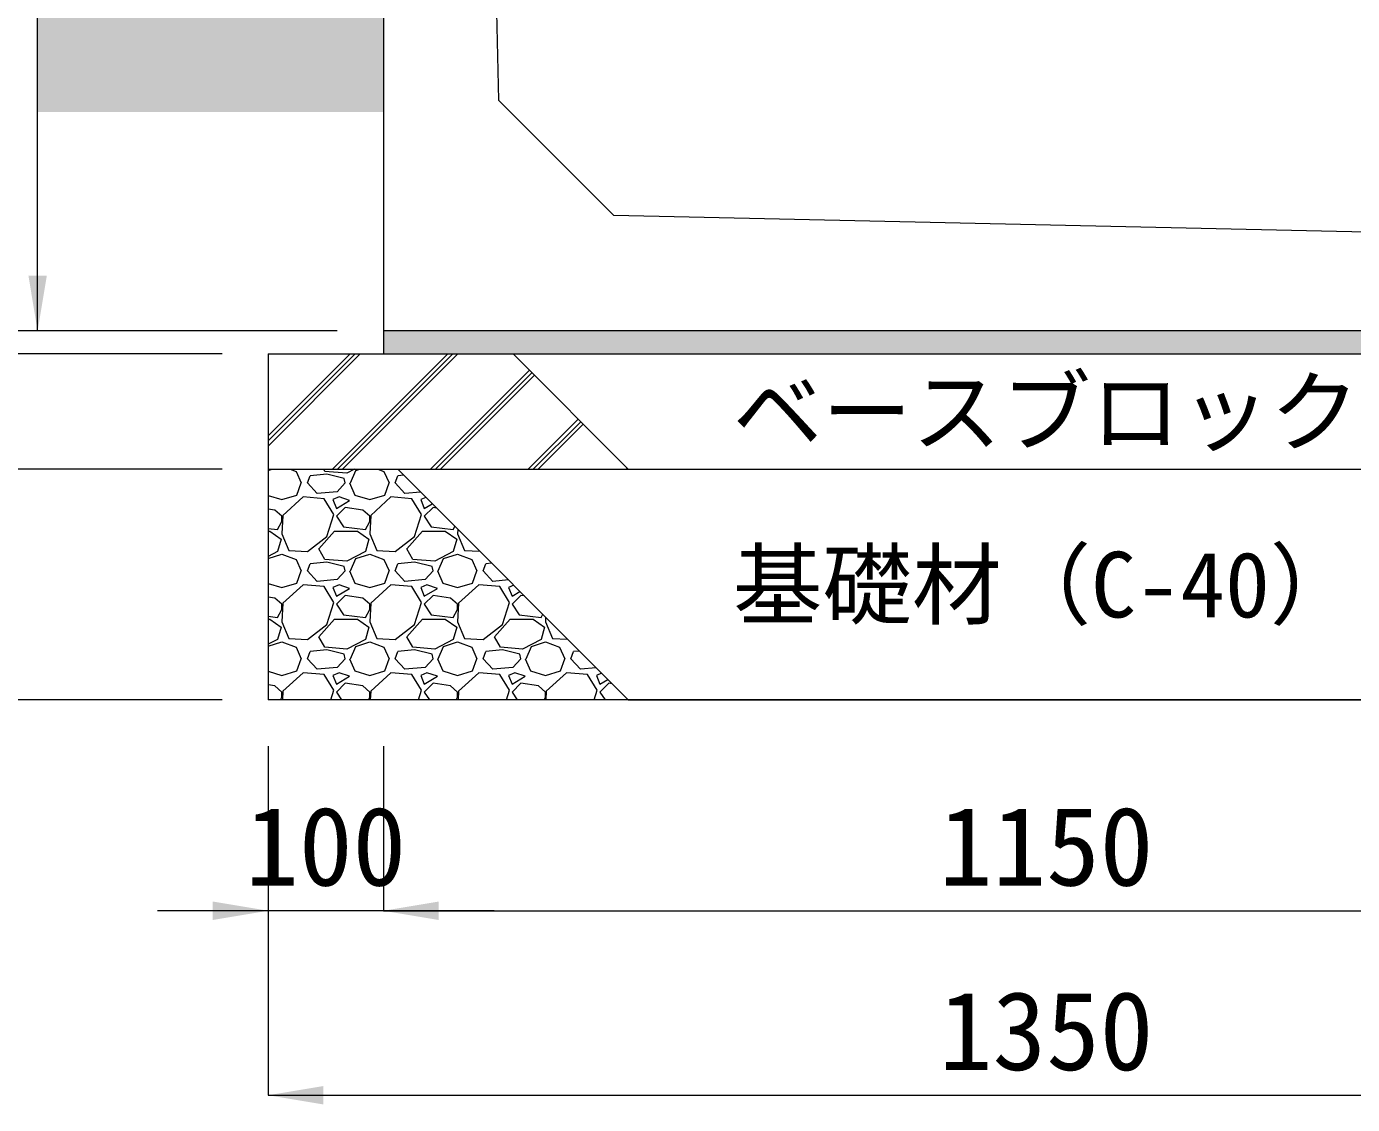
# Model space of a CAD drawing. Units: millimetres at full size, sheet at 1:40. Extents: x 221193 to 264773, y 874627 to 883926.
# Drawn here: x 254333 to 255484, y 877684 to 878619 of the extents above; entities that cross this region are included whole.
import ezdxf
from ezdxf.enums import TextEntityAlignment as Align

# ---------------------------------------------------------------- set-up
doc = ezdxf.new("R2010")
doc.units = ezdxf.units.MM
doc.header["$LTSCALE"] = 40
for name, color, linetype in [('(0-0)', 7, 'Continuous'), ('ハッチング_モルタル', 30, 'Continuous'), ('ハッチング_土質', 30, 'Continuous')]:
    doc.layers.add(name, color=color, linetype=linetype)
for name, color, linetype, lineweight in [('0_2', 7, 'Continuous', 15), ('ハッチング', 7, 'Continuous', 5), ('寸法線', 7, 'Continuous', 13), ('本体', 2, 'Continuous', 20), ('補助線', 8, 'Continuous', 13)]:
    doc.layers.add(name, color=color, linetype=linetype, lineweight=lineweight)
doc.styles.add('ＭＳ ゴシック', font='')
doc.styles.get('ＭＳ ゴシック').set_extended_font_data('MS Gothic')

# ---------------------------------------------------------------- blocks, each defined once
blk = doc.blocks.new('filled_arrow')
at = {"color": 0, "linetype": 'Continuous', "lineweight": -2}
blk.add_solid([(7.5, 1.25), (0, 0), (7.5, -1.25)], dxfattribs=at)

msp = doc.modelspace()

# ---------------------------------------------------------------- hatches: boundary and pattern name
at = {"layer": 'ハッチング'}
h = msp.add_hatch(dxfattribs=at)
h.set_pattern_fill('USER', color=256, style=0, pattern_type=2)
h.set_pattern_definition([(45, (149475.04, 887662.85), (-42.42641, 42.42641), []), (45, (149479.39, 887662.85), (-42.42641, 42.42641), []), (45, (149483.74, 887662.85), (-42.42641, 42.42641), [])])
h.paths.add_polyline_path([(254855.33, 878235.28), (254755.34, 878335.28), (254542.83, 878335.28), (254542.83, 878235.28)])
at = {"layer": 'ハッチング_モルタル'}
msp.add_hatch(color=256, dxfattribs=at).paths.add_polyline_path([(254642.83, 878355.28), (254642.83, 878335.28), (255792.83, 878335.28), (255792.83, 878355.28)])
at = {"layer": 'ハッチング_土質'}
msp.add_hatch(color=256, dxfattribs=at).paths.add_polyline_path([(254342.85, 878705.28), (254342.85, 878545.28), (254642.83, 878545.28), (254642.83, 878705.28)])

# ---------------------------------------------------------------- linework, layer by layer
at = {"layer": '0_2', "lineweight": 13}
for p, q in [((254642.83, 878355.28), (254642.83, 878335.28)), ((254855.33, 878035.28), (255580.33, 878035.28))]:
    msp.add_line(p, q, dxfattribs=at)
at = {"layer": '0_2'}
for p, q in [((254542.83, 878335.28), (255892.83, 878335.28)), ((254542.83, 878335.28), (254542.83, 878035.28)), ((254542.83, 878235.28), (255892.83, 878235.28)), ((255892.83, 878035.28), (254542.83, 878035.28))]:
    msp.add_line(p, q, dxfattribs=at)
at = {"layer": 'ハッチング'}
for p, q in [((254542.83, 878234.19), (254546.32, 878235.28)), ((254561.93, 878235.28), (254567.03, 878233.36)), ((254567.03, 878233.36), (254571.6, 878223.46)), ((254592.17, 878233.36), (254591.06, 878235.28)), ((254611.22, 878231.84), (254592.17, 878233.36)), ((254617.78, 878235.28), (254611.22, 878231.84)), ((254614.27, 878223.46), (254618.84, 878234.13)), ((254618.84, 878234.13), (254622.52, 878235.28)), ((254638.13, 878235.28), (254643.23, 878233.36)), ((254643.23, 878233.36), (254647.8, 878223.46)), ((254567.79, 878212.79), (254571.6, 878223.46)), ((254576.93, 878223.46), (254579.22, 878229.55)), ((254585.32, 878214.31), (254576.93, 878223.46)), ((254593.7, 878231.08), (254579.22, 878229.55)), ((254608.94, 878227.27), (254593.7, 878231.08)), ((254609.7, 878223.46), (254602.84, 878215.84)), ((254609.7, 878223.46), (254608.94, 878227.27)), ((254613.51, 878223.46), (254618.08, 878212.79)), ((254643.99, 878212.79), (254647.8, 878223.46)), ((254653.13, 878223.46), (254655.42, 878229.55)), ((254661.52, 878214.31), (254653.13, 878223.46)), ((254660.52, 878230.09), (254655.42, 878229.55)), ((254542.83, 878212.51), (254554.84, 878208.98)), ((254554.84, 878208.98), (254567.79, 878212.79)), ((254573.12, 878211.27), (254555.6, 878195.27)), ((254591.41, 878209.74), (254573.12, 878211.27)), ((254602.84, 878215.84), (254585.32, 878214.32)), ((254604.37, 878211.27), (254599.03, 878208.98)), ((254613.51, 878208.22), (254604.37, 878211.27)), ((254618.08, 878212.79), (254631.04, 878208.98)), ((254631.04, 878208.98), (254643.99, 878212.79)), ((254649.32, 878211.27), (254631.8, 878195.27)), ((254667.61, 878209.74), (254649.32, 878211.27)), ((254675.12, 878215.5), (254661.52, 878214.32)), ((254679.71, 878210.9), (254675.23, 878208.98)), ((254548.74, 878199.84), (254542.83, 878200.72)), ((254554.84, 878194.5), (254548.74, 878199.84)), ((254599.79, 878196.03), (254591.41, 878209.74)), ((254599.03, 878208.98), (254602.08, 878201.36)), ((254602.08, 878201.36), (254613.51, 878208.22)), ((254609.7, 878202.12), (254602.08, 878194.5)), ((254624.94, 878199.84), (254609.7, 878202.12)), ((254631.04, 878194.5), (254624.94, 878199.84)), ((254675.99, 878196.03), (254667.61, 878209.74)), ((254675.23, 878208.98), (254678.28, 878201.36)), ((254678.28, 878201.36), (254685.14, 878205.48)), ((254685.9, 878202.12), (254678.28, 878194.5)), ((254688.95, 878201.67), (254685.9, 878202.12)), ((254551.03, 878183.07), (254554.84, 878189.93)), ((254555.6, 878195.26), (254554.84, 878179.26)), ((254554.84, 878189.93), (254554.84, 878194.5)), ((254593.7, 878176.98), (254599.79, 878196.03)), ((254602.08, 878194.5), (254608.18, 878185.36)), ((254627.23, 878183.07), (254631.04, 878189.93)), ((254631.8, 878195.26), (254631.04, 878179.26)), ((254631.04, 878189.93), (254631.04, 878194.5)), ((254669.9, 878176.98), (254675.99, 878196.03)), ((254678.28, 878194.5), (254684.38, 878185.36)), ((254542.83, 878184.06), (254551.03, 878183.07)), ((254542.83, 878181.55), (254544.17, 878181.55)), ((254544.17, 878181.55), (254554.07, 878174.69)), ((254554.84, 878179.26), (254560.93, 878164.78)), ((254576.93, 878164.02), (254593.7, 878176.98)), ((254586.84, 878166.31), (254600.56, 878181.55)), ((254600.56, 878181.55), (254620.37, 878181.55)), ((254608.18, 878185.36), (254627.23, 878183.07)), ((254620.37, 878181.55), (254630.27, 878174.69)), ((254631.04, 878179.26), (254637.13, 878164.78)), ((254653.13, 878164.02), (254669.9, 878176.98)), ((254663.04, 878166.31), (254676.76, 878181.55)), ((254676.76, 878181.55), (254696.57, 878181.55)), ((254684.38, 878185.36), (254703.43, 878183.07)), ((254696.57, 878181.55), (254706.47, 878174.69)), ((254703.43, 878183.07), (254704.9, 878185.72)), ((254707.42, 878183.19), (254707.24, 878179.26)), ((254707.24, 878179.26), (254713.33, 878164.78)), ((254551.03, 878164.02), (254542.83, 878159.73)), ((254554.07, 878174.69), (254551.03, 878164.02)), ((254560.93, 878164.78), (254576.93, 878164.02)), ((254592.17, 878157.16), (254586.84, 878166.31)), ((254627.23, 878164.02), (254611.22, 878155.64)), ((254630.27, 878174.69), (254627.23, 878164.02)), ((254637.13, 878164.78), (254653.13, 878164.02)), ((254668.37, 878157.16), (254663.04, 878166.31)), ((254703.43, 878164.02), (254687.42, 878155.64)), ((254706.47, 878174.69), (254703.43, 878164.02)), ((254713.33, 878164.78), (254726.45, 878164.16)), ((254542.83, 878157.99), (254554.84, 878161.74)), ((254554.84, 878161.74), (254567.03, 878157.16)), ((254567.03, 878157.16), (254571.6, 878147.26)), ((254576.93, 878147.26), (254579.22, 878153.35)), ((254593.7, 878154.88), (254579.22, 878153.35)), ((254611.22, 878155.64), (254592.17, 878157.16)), ((254608.94, 878151.07), (254593.7, 878154.88)), ((254614.27, 878147.26), (254618.84, 878157.93)), ((254618.84, 878157.93), (254631.04, 878161.74)), ((254631.04, 878161.74), (254643.23, 878157.16)), ((254643.23, 878157.16), (254647.8, 878147.26)), ((254653.13, 878147.26), (254655.42, 878153.35)), ((254669.9, 878154.88), (254655.42, 878153.35)), ((254687.42, 878155.64), (254668.37, 878157.16)), ((254685.14, 878151.07), (254669.9, 878154.88)), ((254690.47, 878147.26), (254695.04, 878157.93)), ((254695.04, 878157.93), (254707.24, 878161.74)), ((254707.24, 878161.74), (254719.43, 878157.16)), ((254719.43, 878157.16), (254724, 878147.26)), ((254729.33, 878147.26), (254731.62, 878153.35)), ((254736.72, 878153.89), (254731.62, 878153.35)), ((254567.79, 878136.59), (254571.6, 878147.26)), ((254585.32, 878138.11), (254576.93, 878147.26)), ((254609.7, 878147.26), (254602.84, 878139.64)), ((254609.7, 878147.26), (254608.94, 878151.07)), ((254613.51, 878147.26), (254618.08, 878136.59)), ((254643.99, 878136.59), (254647.8, 878147.26)), ((254661.52, 878138.11), (254653.13, 878147.26)), ((254685.9, 878147.26), (254679.04, 878139.64)), ((254685.9, 878147.26), (254685.14, 878151.07)), ((254689.71, 878147.26), (254694.28, 878136.59)), ((254720.19, 878136.59), (254724, 878147.26)), ((254737.72, 878138.11), (254729.33, 878147.26)), ((254542.83, 878136.31), (254554.84, 878132.78)), ((254554.84, 878132.78), (254567.79, 878136.59)), ((254573.12, 878135.07), (254555.6, 878119.07)), ((254591.41, 878133.54), (254573.12, 878135.07)), ((254602.84, 878139.64), (254585.32, 878138.12)), ((254599.79, 878119.83), (254591.41, 878133.54)), ((254604.37, 878135.07), (254599.03, 878132.78)), ((254599.03, 878132.78), (254602.08, 878125.16)), ((254602.08, 878125.16), (254613.51, 878132.02)), ((254613.51, 878132.02), (254604.37, 878135.07)), ((254618.08, 878136.59), (254631.04, 878132.78)), ((254631.04, 878132.78), (254643.99, 878136.59)), ((254649.32, 878135.07), (254631.8, 878119.07)), ((254667.61, 878133.54), (254649.32, 878135.07)), ((254679.04, 878139.64), (254661.52, 878138.12)), ((254675.99, 878119.83), (254667.61, 878133.54)), ((254680.57, 878135.07), (254675.23, 878132.78)), ((254675.23, 878132.78), (254678.28, 878125.16)), ((254678.28, 878125.16), (254689.71, 878132.02)), ((254689.71, 878132.02), (254680.57, 878135.07)), ((254694.28, 878136.59), (254707.24, 878132.78)), ((254707.24, 878132.78), (254720.19, 878136.59)), ((254725.52, 878135.07), (254708, 878119.07)), ((254743.81, 878133.54), (254725.52, 878135.07)), ((254751.31, 878139.3), (254737.72, 878138.12)), ((254752.19, 878119.83), (254743.81, 878133.54)), ((254755.91, 878134.7), (254751.43, 878132.78)), ((254751.43, 878132.78), (254754.48, 878125.16)), ((254548.74, 878123.64), (254542.83, 878124.52)), ((254554.84, 878118.3), (254548.74, 878123.64)), ((254555.6, 878119.06), (254554.84, 878103.06)), ((254554.84, 878113.73), (254554.84, 878118.3)), ((254593.7, 878100.78), (254599.79, 878119.83)), ((254609.7, 878125.92), (254602.08, 878118.3)), ((254602.08, 878118.3), (254608.18, 878109.16)), ((254624.94, 878123.64), (254609.7, 878125.92)), ((254631.04, 878118.3), (254624.94, 878123.64)), ((254631.8, 878119.06), (254631.04, 878103.06)), ((254631.04, 878113.73), (254631.04, 878118.3)), ((254669.9, 878100.78), (254675.99, 878119.83)), ((254685.9, 878125.92), (254678.28, 878118.3)), ((254678.28, 878118.3), (254684.38, 878109.16)), ((254701.14, 878123.64), (254685.9, 878125.92)), ((254707.24, 878118.3), (254701.14, 878123.64)), ((254708, 878119.06), (254707.24, 878103.06)), ((254707.24, 878113.73), (254707.24, 878118.3)), ((254746.1, 878100.78), (254752.19, 878119.83)), ((254754.48, 878125.16), (254761.34, 878129.27)), ((254762.1, 878125.92), (254754.48, 878118.3)), ((254754.48, 878118.3), (254760.58, 878109.16)), ((254765.15, 878125.47), (254762.1, 878125.92)), ((254542.83, 878107.86), (254551.03, 878106.87)), ((254551.03, 878106.87), (254554.84, 878113.73)), ((254608.18, 878109.16), (254627.23, 878106.87)), ((254627.23, 878106.87), (254631.04, 878113.73)), ((254684.38, 878109.16), (254703.43, 878106.87)), ((254703.43, 878106.87), (254707.24, 878113.73)), ((254760.58, 878109.16), (254779.63, 878106.87)), ((254779.63, 878106.87), (254781.1, 878109.52)), ((254783.62, 878106.99), (254783.44, 878103.06)), ((254542.83, 878105.35), (254544.17, 878105.35)), ((254544.17, 878105.35), (254554.07, 878098.49)), ((254554.07, 878098.49), (254551.03, 878087.82)), ((254554.84, 878103.06), (254560.93, 878088.58)), ((254576.93, 878087.82), (254593.7, 878100.78)), ((254586.84, 878090.11), (254600.56, 878105.35)), ((254600.56, 878105.35), (254620.37, 878105.35)), ((254620.37, 878105.35), (254630.27, 878098.49)), ((254630.27, 878098.49), (254627.23, 878087.82)), ((254631.04, 878103.06), (254637.13, 878088.58)), ((254653.13, 878087.82), (254669.9, 878100.78)), ((254663.04, 878090.11), (254676.76, 878105.35)), ((254676.76, 878105.35), (254696.57, 878105.35)), ((254696.57, 878105.35), (254706.47, 878098.49)), ((254706.47, 878098.49), (254703.43, 878087.82)), ((254707.24, 878103.06), (254713.33, 878088.58)), ((254729.33, 878087.82), (254746.1, 878100.78)), ((254739.24, 878090.11), (254752.96, 878105.35)), ((254752.96, 878105.35), (254772.77, 878105.35)), ((254772.77, 878105.35), (254782.67, 878098.49)), ((254782.67, 878098.49), (254779.63, 878087.82)), ((254783.44, 878103.06), (254789.53, 878088.58)), ((254551.03, 878087.82), (254542.83, 878083.53)), ((254542.83, 878081.79), (254554.84, 878085.54)), ((254554.84, 878085.54), (254567.03, 878080.96)), ((254560.93, 878088.58), (254576.93, 878087.82)), ((254592.17, 878080.96), (254586.84, 878090.11)), ((254627.23, 878087.82), (254611.22, 878079.44)), ((254618.84, 878081.73), (254631.04, 878085.54)), ((254631.04, 878085.54), (254643.23, 878080.96)), ((254637.13, 878088.58), (254653.13, 878087.82)), ((254668.37, 878080.96), (254663.04, 878090.11)), ((254703.43, 878087.82), (254687.42, 878079.44)), ((254695.04, 878081.73), (254707.24, 878085.54)), ((254707.24, 878085.54), (254719.43, 878080.96)), ((254713.33, 878088.58), (254729.33, 878087.82)), ((254744.57, 878080.96), (254739.24, 878090.11)), ((254779.63, 878087.82), (254763.62, 878079.44)), ((254771.24, 878081.73), (254783.44, 878085.54)), ((254783.44, 878085.54), (254795.63, 878080.96)), ((254789.53, 878088.58), (254802.65, 878087.96)), ((254567.03, 878080.96), (254571.6, 878071.06)), ((254576.93, 878071.06), (254579.22, 878077.15)), ((254593.7, 878078.68), (254579.22, 878077.15)), ((254611.22, 878079.44), (254592.17, 878080.96)), ((254608.94, 878074.87), (254593.7, 878078.68)), ((254609.7, 878071.06), (254608.94, 878074.87)), ((254614.27, 878071.06), (254618.84, 878081.73)), ((254643.23, 878080.96), (254647.8, 878071.06)), ((254653.13, 878071.06), (254655.42, 878077.15)), ((254669.9, 878078.68), (254655.42, 878077.15)), ((254687.42, 878079.44), (254668.37, 878080.96)), ((254685.14, 878074.87), (254669.9, 878078.68)), ((254685.9, 878071.06), (254685.14, 878074.87)), ((254690.47, 878071.06), (254695.04, 878081.73)), ((254719.43, 878080.96), (254724, 878071.06)), ((254729.33, 878071.06), (254731.62, 878077.15)), ((254746.1, 878078.68), (254731.62, 878077.15)), ((254763.62, 878079.44), (254744.57, 878080.96)), ((254761.34, 878074.87), (254746.1, 878078.68)), ((254762.1, 878071.06), (254761.34, 878074.87)), ((254766.67, 878071.06), (254771.24, 878081.73)), ((254795.63, 878080.96), (254800.2, 878071.06)), ((254805.53, 878071.06), (254807.82, 878077.15)), ((254812.92, 878077.69), (254807.82, 878077.15)), ((254567.79, 878060.39), (254571.6, 878071.06)), ((254585.32, 878061.91), (254576.93, 878071.06)), ((254602.84, 878063.44), (254585.32, 878061.92)), ((254609.7, 878071.06), (254602.84, 878063.44)), ((254613.51, 878071.06), (254618.08, 878060.39)), ((254643.99, 878060.39), (254647.8, 878071.06)), ((254661.52, 878061.91), (254653.13, 878071.06)), ((254679.04, 878063.44), (254661.52, 878061.92)), ((254685.9, 878071.06), (254679.04, 878063.44)), ((254689.71, 878071.06), (254694.28, 878060.39)), ((254720.19, 878060.39), (254724, 878071.06)), ((254737.72, 878061.91), (254729.33, 878071.06)), ((254755.24, 878063.44), (254737.72, 878061.92)), ((254762.1, 878071.06), (254755.24, 878063.44)), ((254765.91, 878071.06), (254770.48, 878060.39)), ((254796.39, 878060.39), (254800.2, 878071.06)), ((254813.92, 878061.91), (254805.53, 878071.06)), ((254827.51, 878063.1), (254813.92, 878061.92)), ((254542.83, 878060.11), (254554.84, 878056.58)), ((254554.84, 878056.58), (254567.79, 878060.39)), ((254573.12, 878058.87), (254555.6, 878042.87)), ((254591.41, 878057.34), (254573.12, 878058.87)), ((254599.79, 878043.63), (254591.41, 878057.34)), ((254604.37, 878058.87), (254599.03, 878056.58)), ((254599.03, 878056.58), (254602.08, 878048.96)), ((254602.08, 878048.96), (254613.51, 878055.82)), ((254609.7, 878049.72), (254602.08, 878042.1)), ((254613.51, 878055.82), (254604.37, 878058.87)), ((254624.94, 878047.44), (254609.7, 878049.72)), ((254618.08, 878060.39), (254631.04, 878056.58)), ((254631.04, 878056.58), (254643.99, 878060.39)), ((254649.32, 878058.87), (254631.8, 878042.87)), ((254667.61, 878057.34), (254649.32, 878058.87)), ((254675.99, 878043.63), (254667.61, 878057.34)), ((254680.57, 878058.87), (254675.23, 878056.58)), ((254675.23, 878056.58), (254678.28, 878048.96)), ((254678.28, 878048.96), (254689.71, 878055.82)), ((254685.9, 878049.72), (254678.28, 878042.1)), ((254689.71, 878055.82), (254680.57, 878058.87)), ((254701.14, 878047.44), (254685.9, 878049.72)), ((254694.28, 878060.39), (254707.24, 878056.58)), ((254707.24, 878056.58), (254720.19, 878060.39)), ((254725.52, 878058.87), (254708, 878042.87)), ((254743.81, 878057.34), (254725.52, 878058.87)), ((254752.19, 878043.63), (254743.81, 878057.34)), ((254756.77, 878058.87), (254751.43, 878056.58)), ((254751.43, 878056.58), (254754.48, 878048.96)), ((254754.48, 878048.96), (254765.91, 878055.82)), ((254762.1, 878049.72), (254754.48, 878042.1)), ((254765.91, 878055.82), (254756.77, 878058.87)), ((254777.34, 878047.44), (254762.1, 878049.72)), ((254770.48, 878060.39), (254783.44, 878056.58)), ((254783.44, 878056.58), (254796.39, 878060.39)), ((254801.72, 878058.87), (254784.2, 878042.87)), ((254820.01, 878057.34), (254801.72, 878058.87)), ((254828.39, 878043.63), (254820.01, 878057.34)), ((254832.11, 878058.5), (254827.63, 878056.58)), ((254827.63, 878056.58), (254830.68, 878048.96)), ((254830.68, 878048.96), (254837.54, 878053.07)), ((254838.3, 878049.72), (254830.68, 878042.1)), ((254841.34, 878049.27), (254838.3, 878049.72)), ((254548.74, 878047.44), (254542.83, 878048.32)), ((254554.84, 878042.1), (254548.74, 878047.44)), ((254553.58, 878035.28), (254554.84, 878037.53)), ((254554.84, 878037.53), (254554.84, 878042.1)), ((254555.6, 878042.86), (254555.24, 878035.28)), ((254597.12, 878035.28), (254599.79, 878043.63)), ((254602.08, 878042.1), (254606.63, 878035.28)), ((254631.04, 878042.1), (254624.94, 878047.44)), ((254629.78, 878035.28), (254631.04, 878037.53)), ((254631.04, 878037.53), (254631.04, 878042.1)), ((254631.8, 878042.86), (254631.44, 878035.28)), ((254673.32, 878035.28), (254675.99, 878043.63)), ((254678.28, 878042.1), (254682.83, 878035.28)), ((254707.24, 878042.1), (254701.14, 878047.44)), ((254705.98, 878035.28), (254707.24, 878037.53)), ((254707.24, 878037.53), (254707.24, 878042.1)), ((254708, 878042.86), (254707.64, 878035.28)), ((254749.52, 878035.28), (254752.19, 878043.63)), ((254754.48, 878042.1), (254759.03, 878035.28)), ((254783.44, 878042.1), (254777.34, 878047.44)), ((254782.18, 878035.28), (254783.44, 878037.53)), ((254783.44, 878037.53), (254783.44, 878042.1)), ((254784.2, 878042.86), (254783.84, 878035.28)), ((254825.72, 878035.28), (254828.39, 878043.63)), ((254830.68, 878042.1), (254835.23, 878035.28))]:
    msp.add_line(p, q, dxfattribs=at)
at = {"layer": '寸法線'}
for p, q in [((254342.85, 878355.28), (254342.85, 878705.28)), ((254602.83, 878355.28), (254022.86, 878355.28)), ((254602.83, 878355.28), (254022.86, 878355.28)), ((254602.83, 878355.28), (254342.85, 878355.28)), ((254502.83, 878335.28), (254022.86, 878335.28)), ((254502.83, 878335.28), (254022.86, 878335.28)), ((254502.83, 878235.28), (254022.86, 878235.28)), ((254502.83, 878235.28), (254022.86, 878235.28)), ((254502.83, 878035.28), (254022.86, 878035.28)), ((254542.83, 877995.28), (254542.83, 877852.45)), ((254542.83, 877995.28), (254542.83, 877692.45)), ((254642.83, 877995.28), (254642.83, 877852.44)), ((254642.83, 877995.28), (254642.83, 877852.45)), ((254738.83, 877852.45), (254446.83, 877852.45)), ((254642.83, 877852.44), (255792.83, 877852.44)), ((254542.83, 877692.45), (255892.83, 877692.45))]:
    msp.add_line(p, q, dxfattribs=at)
at = {"layer": '本体'}
for p, q in [((254642.83, 879846.28), (254642.83, 878355.28)), ((254722.83, 879355.28), (254742.83, 878555.28)), ((254742.83, 878555.28), (254842.83, 878455.28)), ((255792.84, 878434.28), (254842.83, 878455.28)), ((255792.83, 878355.28), (254642.83, 878355.28))]:
    msp.add_line(p, q, dxfattribs=at)
at = {"layer": '補助線'}
for p, q in [((254855.33, 878235.28), (254755.34, 878335.28)), ((254855.33, 878035.28), (254655.34, 878235.28))]:
    msp.add_line(p, q, dxfattribs=at)

# ---------------------------------------------------------------- block references
at = {"layer": '寸法線', "xscale": 6.4, "yscale": 6.4}
for p, rotation in [((254342.85, 878355.28), 90), ((254542.83, 877852.45), 180)]:
    msp.add_blockref('filled_arrow', p, dxfattribs=dict(at, rotation=rotation))
for p in [(254642.83, 877852.45), (254642.83, 877852.44), (254542.83, 877692.45)]:
    msp.add_blockref('filled_arrow', p, dxfattribs=at)

# ---------------------------------------------------------------- texts
at = {"layer": '(0-0)', "style": 'ＭＳ ゴシック'}
for s, p in [('ベースブロック', (255217.83, 878285.28)), ('基礎材（C-40）', (255217.83, 878135.28))]:
    msp.add_text(s, height=56.96, dxfattribs=at).set_placement(p, align=Align.MIDDLE_CENTER)
at = {"layer": '寸法線', "style": 'ＭＳ ゴシック'}
for s, p in [('100', (254592.83, 877908.45)), ('1150', (255217.83, 877908.44)), ('1350', (255217.83, 877748.45))]:
    msp.add_text(s, height=68.36, dxfattribs=at).set_placement(p, align=Align.MIDDLE_CENTER)

doc.saveas('drawing.dxf')
